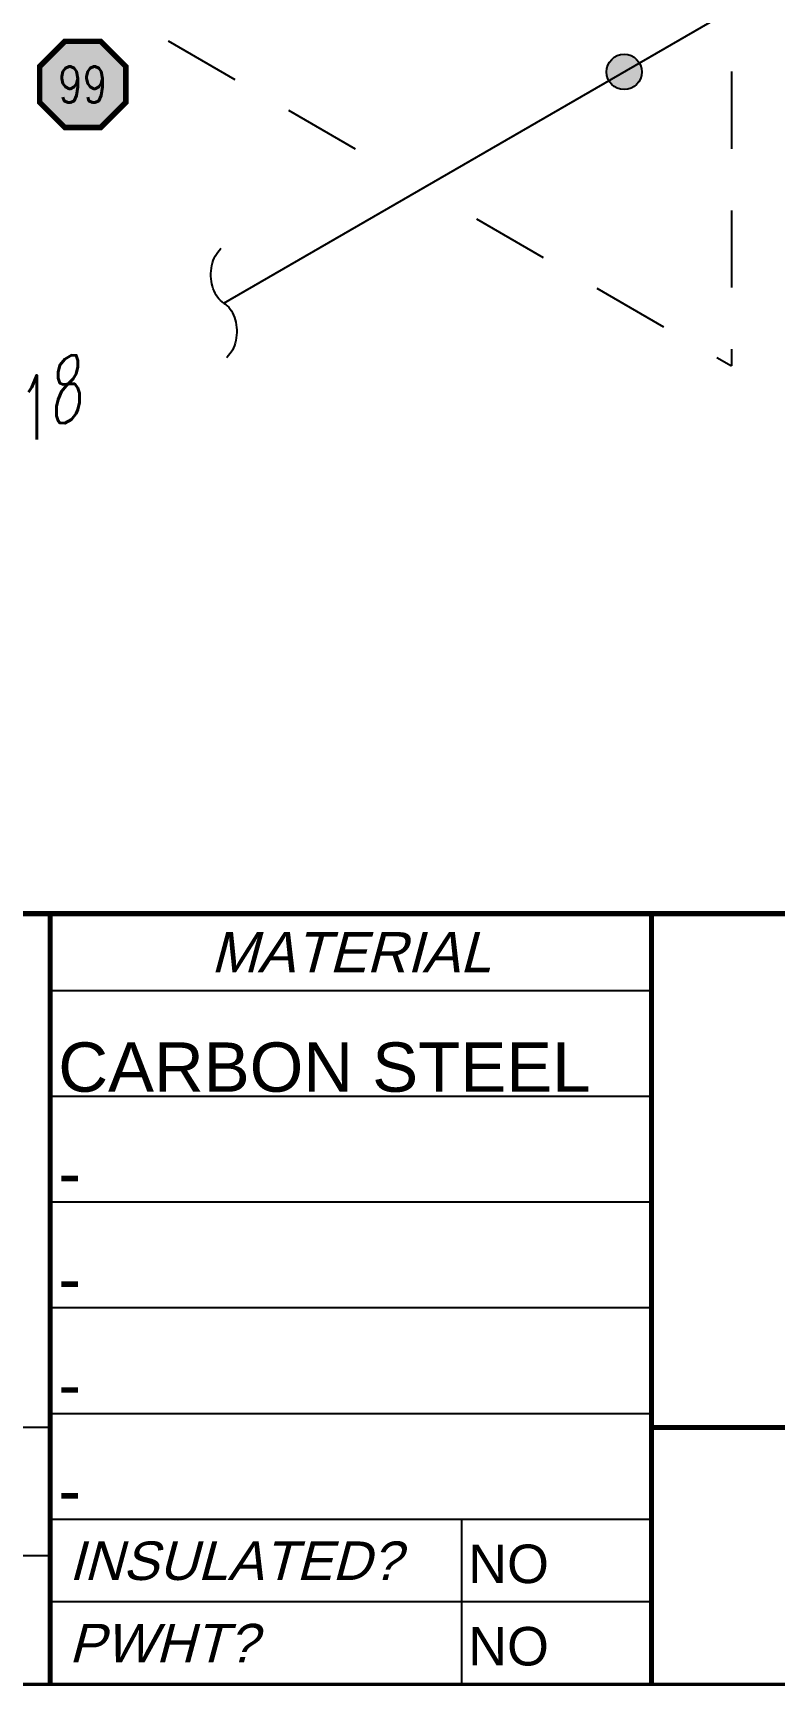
# Model space of a CAD drawing. Header units: inches. Extents: x 0.1 to 17.4, y 0.1 to 11.4.
# Drawn here: x 12.222 to 13.425, y 0.246 to 2.928 of the extents above; entities that cross this region are included whole.
import ezdxf
from ezdxf.enums import TextEntityAlignment as Align

# ---------------------------------------------------------------- set-up
doc = ezdxf.new("R2010")
doc.units = ezdxf.units.IN
doc.header["$MEASUREMENT"] = 0
doc.linetypes.add('HIDDEN2', pattern=[0.1875, 0.125, -0.0625])
for name, color, linetype in [('BORDER', 3, 'Continuous'), ('BORDERTEXT', 7, 'Continuous'), ('Continuation', 7, 'Continuous'), ('PART_PCML', 7, 'Continuous'), ('PIPE-ANNO', 150, 'HIDDEN2'), ('UNAS.PIPE', 251, 'Continuous')]:
    doc.layers.add(name, color=color, linetype=linetype)
doc.styles.add('FEASStandard', font='arial.ttf')
doc.styles.add('PART_Standard', font='romans', dxfattribs={"width": 0.8, "height": 0.09})
doc.styles.add('Richmond', font='arial.ttf')
doc.styles.add('SIMPLEX', font='ROMANS')

# ---------------------------------------------------------------- blocks, each defined once
blk = doc.blocks.new('Border')
at = {"layer": 'BORDER'}
for p, q in [((13.225, 1.375), (12.25, 1.375)), ((13.225, 1.2035), (12.25, 1.2035)), ((13.225, 1.0319), (12.25, 1.0319)), ((13.225, 0.8604), (12.25, 0.8604)), ((13.225, 0.6888), (12.25, 0.6888)), ((12.25, 0.6667), (10.375, 0.6667)), ((13.225, 0.5173), (12.25, 0.5173)), ((12.9167, 0.5173), (12.9167, 0.25)), ((12.25, 0.4583), (10.375, 0.4583)), ((13.225, 0.3836), (12.25, 0.3836))]:
    blk.add_line(p, q, dxfattribs=at)
at = {"layer": 'BORDER', "const_width": 0.005}
blk.add_lwpolyline([(0.25, 0.25), (17.25, 0.25), (17.25, 11.25), (0.25, 11.25)], close=True, dxfattribs=at)
at = {"layer": 'BORDER', "const_width": 0.00833}
for points in [[(17.25, 1.5), (0.25, 1.5)], [(12.25, 0.25), (12.25, 1.5)], [(13.225, 0.25), (13.225, 1.5)], [(13.225, 0.6667), (17.25, 0.6667)]]:
    blk.add_lwpolyline(points, dxfattribs=at)
at = {"layer": 'BORDERTEXT', "style": 'FEASStandard', "oblique": 15}
blk.add_text('MATERIAL', height=0.065, dxfattribs=at).set_placement((12.7375, 1.4375), align=Align.MIDDLE)
for s, p in [('INSULATED?', (12.2802, 0.4505)), ('PWHT?', (12.2802, 0.3168))]:
    blk.add_text(s, height=0.0625, dxfattribs=at).set_placement(p, align=Align.MIDDLE_LEFT)
blk = doc.blocks.new('BORDER TEXT')
at = {"layer": 'BORDERTEXT'}
for tag, p, height, style in [('API_PIPE_CLASS', (5.4645, 1.2542), 0.08, 'Richmond'), ('MATERIAL1', (12.263, 1.2111), 0.08, 'Richmond'), ('CVX_PIPE_SPEC', (5.4619, 1.0932), 0.08, 'Richmond'), ('P&ID_#1', (0.25, 1.0831), 0.0625, 'FEASStandard'), ('LINE_#1', (1.4866, 1.0831), 0.0625, 'FEASStandard'), ('MATERIAL2', (12.263, 1.0395), 0.08, 'Richmond'), ('OP_TEMP', (5.1687, 0.9325), 0.08, 'Richmond'), ('P&ID_#2', (0.25, 0.9224), 0.0625, 'FEASStandard'), ('LINE_#2', (1.4866, 0.9224), 0.0625, 'FEASStandard'), ('MATERIAL3', (12.263, 0.868), 0.08, 'Richmond'), ('FROM', (5.0146, 0.7718), 0.08, 'Richmond'), ('P&ID_#3', (0.25, 0.7617), 0.0625, 'FEASStandard'), ('LINE_#3', (1.4866, 0.7617), 0.0625, 'FEASStandard'), ('MATERIAL4', (12.263, 0.6965), 0.08, 'Richmond'), ('TO', (4.8543, 0.6112), 0.08, 'Richmond'), ('P&ID_#4', (0.25, 0.601), 0.0625, 'FEASStandard'), ('LINE_#4', (1.4866, 0.601), 0.0625, 'FEASStandard'), ('MATERIAL5', (12.263, 0.5249), 0.08, 'Richmond'), ('MISC', (4.9789, 0.4506), 0.08, 'Richmond'), ('P&ID_#5', (0.25, 0.4403), 0.0625, 'FEASStandard'), ('LINE_#5', (1.4866, 0.4403), 0.0625, 'FEASStandard'), ('INSULATION', (12.9278, 0.4142), 0.0625, 'FEASStandard'), ('P&ID_#6', (0.25, 0.2796), 0.0625, 'FEASStandard'), ('LINE_#6', (1.4866, 0.2796), 0.0625, 'FEASStandard'), ('PWHT', (12.9278, 0.2806), 0.0625, 'FEASStandard')]:
    blk.add_attdef(tag, p, '', height=height, dxfattribs=dict(at, style=style))
at = {"layer": 'BORDERTEXT', "style": 'FEASStandard'}
for tag, p in [('DR.BY', (11.075, 0.5625)), ('DR.BY_DATE', (11.95, 0.5625)), ('CHK_BY', (11.075, 0.3542)), ('CHK._BY_DATE', (11.95, 0.3542))]:
    blk.add_attdef(tag, text='', height=0.1, dxfattribs=at).set_placement(p, align=Align.MIDDLE_CENTER)
at = {"layer": 'BORDERTEXT', "style": 'PART_Standard', "width": 0.8}
for tag, p in [('PLANT_NUMBER', (13.9375, 0.3836)), ('SYSTEM_NUMBER', (14.8125, 0.3836)), ('CIRCUIT_NUMBER', (15.6875, 0.3836)), ('SHEET_NUMBER', (16.5, 0.3836)), ('REVISION', (17.0625, 0.3836))]:
    blk.add_attdef(tag, text='', height=0.15, dxfattribs=at).set_placement(p, align=Align.MIDDLE_CENTER)
blk = doc.blocks.new('2_WELD_SINGLE_00')
at = {"linetype": 'ByBlock', "lineweight": -2}
h = blk.add_hatch(color=0, dxfattribs=at)
edge = h.paths.add_edge_path()
edge.add_arc((0, 0), 0.0286, 0, 360)
at = {"color": 0, "linetype": 'ByBlock', "lineweight": -2}
blk.add_circle((0, 0), 0.0286, dxfattribs=at)
blk = doc.blocks.new('1_BREAK-PIPE_PIPE_00')
at = {"color": 0, "linetype": 'ByBlock', "lineweight": -2}
for centre, major_axis in [((-0.0298, 0.0919), (0, -0.101)), ((0.0298, -0.0919), (0, 0.101))]:
    blk.add_ellipse(centre, major_axis=major_axis, ratio=0.711978, start_param=0.427466, end_param=3.141593, dxfattribs=at)
blk = doc.blocks.new('1_Tilde_00')
at = {"layer": 'PIPE-ANNO', "xscale": -0.5000000000000001, "yscale": 0.5, "zscale": 0.5}
blk.add_blockref('1_BREAK-PIPE_PIPE_00', (0, 0), dxfattribs=at)
blk = doc.blocks.new('1_Cont_30')
at = {"layer": 'Continuation', "style": 'PART_Standard', "oblique": 30, "width": 0.8}
blk.add_attdef('CONT', (0, 0), '', height=0.09, rotation=30, dxfattribs=at)
blk = doc.blocks.new('PART_PCML')
blk.add_hatch(color=0).paths.add_polyline_path([(-0.0699, -0.029), (-0.029, -0.0699), (0.029, -0.0699), (0.0699, -0.029), (0.0699, 0.029), (0.029, 0.0699), (-0.029, 0.0699), (-0.0699, 0.029)])
at = {"color": 7, "const_width": 0.009}
blk.add_lwpolyline([(-0.0699, 0.029), (-0.029, 0.0699), (0.029, 0.0699), (0.0699, 0.029), (0.0699, -0.029), (0.029, -0.0699), (-0.029, -0.0699), (-0.0699, -0.029), (-0.0699, 0.029), (-0.029, 0.0699)], dxfattribs=at)
at = {"color": 18, "true_color": 0x000000}
blk.add_lwpolyline([(-0.029, 0.0699), (-0.0699, 0.029), (-0.0699, -0.029), (-0.029, -0.0699), (0.029, -0.0699), (0.0699, -0.029), (0.0699, 0.029), (0.029, 0.0699)], close=True, dxfattribs=at)
at = {"color": 7, "true_color": 0xffffff, "style": 'SIMPLEX', "width": 0.8, "flags": 1}
for tag, p in [('CIRCUIT', (-0.0939, 0.0889)), ('DM', (-0.0527, -0.1332)), ('TYPE', (-0.0749, -0.2043))]:
    blk.add_attdef(tag, p, '', height=0.0586, dxfattribs=at)
at = {"color": 7, "true_color": 0xffffff, "style": 'SIMPLEX', "width": 0.8}
blk.add_attdef('DMDISP', text='', height=0.0586, dxfattribs=at).set_placement((0, 0), align=Align.MIDDLE_CENTER)

msp = doc.modelspace()

# ---------------------------------------------------------------- linework, layer by layer
at = {"layer": 'PIPE-ANNO'}
for p, q in [((12.4413, 2.9155), (12.7765, 2.722)), ((13.3547, 2.8655), (13.3547, 2.3882)), ((12.9414, 2.6268), (13.3547, 2.3882))]:
    msp.add_line(p, q, dxfattribs=at)
at = {"layer": 'UNAS.PIPE'}
msp.add_line((12.5315, 2.4902), (13.3547, 2.9655), dxfattribs=at)

# ---------------------------------------------------------------- block references
msp.add_blockref('1_Tilde_00', (12.5315, 2.4902))
at = {"layer": 'BORDER'}
msp.add_blockref('Border', (0, 0), dxfattribs=at)
at = {"layer": 'BORDERTEXT'}
ref = msp.add_blockref('BORDER TEXT', (0, 0), dxfattribs=at)
ref.add_attrib('PWHT', 'NO', (12.9278, 0.2806), dxfattribs={"height": 0.0625, "style": 'FEASStandard'})
ref.add_attrib('INSULATION', 'NO', (12.9278, 0.4142), dxfattribs={"height": 0.0625, "style": 'FEASStandard'})
ref.add_attrib('MATERIAL5', '-', (12.263, 0.5249), dxfattribs={"height": 0.08, "style": 'Richmond'})
ref.add_attrib('MATERIAL4', '-', (12.263, 0.6965), dxfattribs={"height": 0.08, "style": 'Richmond'})
ref.add_attrib('MATERIAL3', '-', (12.263, 0.868), dxfattribs={"height": 0.08, "style": 'Richmond'})
ref.add_attrib('MATERIAL2', '-', (12.263, 1.0395), dxfattribs={"height": 0.08, "style": 'Richmond'})
ref.add_attrib('MATERIAL1', 'CARBON STEEL', (12.263, 1.2111), dxfattribs={"height": 0.08, "style": 'Richmond'})
at = {"layer": 'Continuation'}
msp.add_blockref('1_Cont_30', (11.0844, 1.6088), dxfattribs=at).add_auto_attribs({'CONT': 'CONT. 0014t-X003-010-18'})
at = {"layer": 'PART_PCML', "color": 118}
msp.add_blockref('PART_PCML', (12.3027, 2.8448), dxfattribs=at).add_auto_attribs({'DMDISP': '99'})
at = {"layer": 'UNAS.PIPE', "rotation": 299.9999999999999}
msp.add_blockref('2_WELD_SINGLE_00', (13.1808, 2.8651), dxfattribs=at)

doc.saveas('drawing.dxf')
